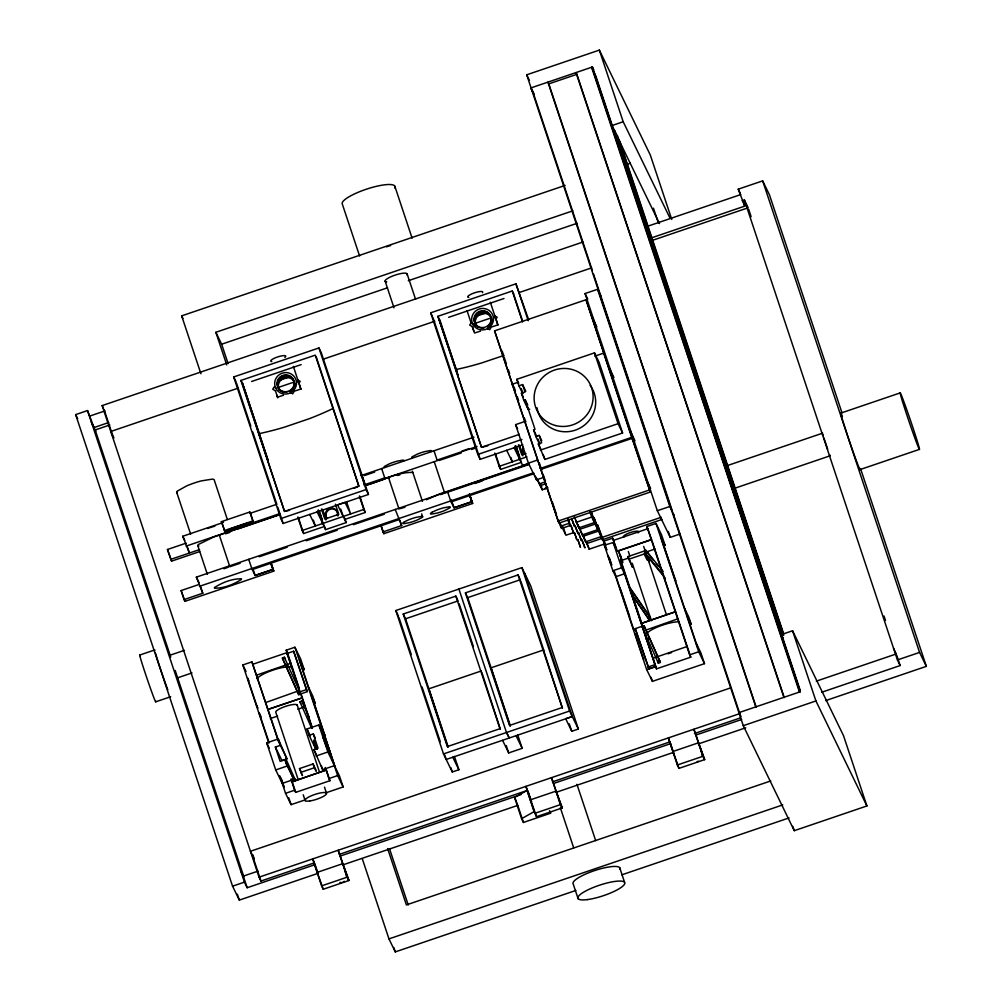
<?xml version="1.0" encoding="UTF-8"?>
<svg xmlns="http://www.w3.org/2000/svg" width="1002" height="1002" viewBox="0 0 1002 1002"><rect width="100%" height="100%" fill="white"/><g stroke="black" fill="none" stroke-linecap="round" stroke-linejoin="round"><path stroke-width="1.5" d="M207.351 574.334L197.782 545.564L198.221 544.587L213.413 537.122L279.608 514.502M470.953 322.97L478.63 327.291L470.953 322.97L469.713 325.099L472.456 326.715M290.643 392.822L298.045 380.121L300.174 381.324L299.009 383.265L300.938 389.189M300.863 389.026L294.275 391.206L292.697 393.861L290.567 392.659M487.623 328.681L495.026 315.981L497.155 317.183L496.003 319.124L497.931 325.049M497.856 324.898L491.268 327.065L489.677 329.721L487.548 328.518M644.01 551.588L645.701 550.236L663.186 571.566M649.672 616.355L650.473 618.009L648.682 619.223L647.881 617.57L649.672 616.355L628.855 586.095M521.604 818.672L514.552 797.479L527.052 790.465L534.104 811.658L521.604 818.672L523.432 822.454L550.749 813.161L549.522 810.643M426.414 499.773L438.538 494.362L444.412 492.258L444.825 493.147M300.713 693.847L286.985 653.504L293.636 651.237L307.363 691.58L298.734 694.724L282.401 658.114L284.38 657.237L285.182 658.89M297.932 693.071L299.911 692.194L284.38 657.237M311.71 728.354L299.911 701.788L301.89 700.912L305.785 709.541M295.415 780.195L293.436 781.084L292.634 779.431L294.613 778.554L295.415 780.195L285.921 758.977M644.048 625.799L642.082 626.676L658.402 663.286L660.381 662.397L644.048 625.799L660.381 662.397M644.85 627.452L642.883 628.329L655.646 666.706L648.995 668.973L635.268 628.63L641.931 626.363M659.579 660.756L657.6 661.633L658.402 663.286M503.993 355.422L481.236 363.087A107.452 33.003 -18.3 0 1 455.872 369.563M223.947 568.773L228.343 567.195M440.454 494.612L444.788 493.059M740.979 716.831L738.937 712.622L800.285 691.756L781.272 634.617L792.569 630.772L843.546 735.769L866.905 805.959L794.26 830.683L743.271 725.686L526.714 74.812L599.359 50.1L650.336 155.097L671.741 219.425M593.773 69.789L592.407 66.996L530.697 87.988L534.379 95.566M755.821 706.886L547.944 82.126L548.795 83.867L576.876 74.323L784.253 697.592M592.407 66.996L611.909 125.576L623.194 121.743L670.1 218.336M200.914 373.721L181.663 315.868L565.115 185.408M627.29 164.253L630.258 163.238M226.715 364.928L215.856 332.288L572.843 210.821M215.856 332.288L221.642 344.225L387.549 287.774M408.29 280.723L577.152 223.271M317.797 873.418L239.328 900.109L232.564 886.181L75.651 414.615L87.537 410.582L94 427.553L108.629 422.568M314.215 862.922L260.946 881.046L259.067 877.163L102.154 405.597L583.014 241.996M651.363 237.912L744.724 206.136L738.249 189.178L762.672 180.861L769.436 194.801L841.968 412.786M90.142 415.943L104.934 410.908M647.68 226.239L740.854 194.538M742.119 200.776L744.386 199.999L748.168 207.777L651.964 240.518M233.691 376.952L318.949 347.945L321.316 352.829L368.448 494.462L283.19 523.47L280.823 518.598L233.691 376.952L236.059 381.837M522.806 444.825L480.171 459.329L477.804 454.457L430.685 312.824L515.942 283.804L528.618 319.663M109.794 424.986L95.177 429.958L170.753 657.099M289.515 510.306A107.101 32.903 -18.3 0 1 284.505 511.408L240.931 380.434L315.267 355.146L358.841 486.108A107.101 32.903 -18.3 0 1 354.307 488.262M487.761 445.865A107.101 32.903 -18.3 0 1 481.499 447.268L437.924 316.294L512.247 291.006L513.55 293.686M251.627 381.474L301.176 364.615M238.013 388.187L110.771 431.486L113.915 437.974M323.834 358.992L434.793 321.241M519.136 292.546L591.631 267.872M448.62 317.333L503.993 298.496M278.794 380.535L288.814 377.128M475.775 316.407L485.807 312.987M278.731 387.286L294.488 381.925M474.284 323.633L491.468 317.784M679.982 534.041L670.238 537.36L657.325 510.744L585.055 293.548L597.58 289.29L600.975 296.291M472.393 326.577L474.522 332.99L480.484 331.123M512.21 384.254L512.686 385.231L494.587 330.86L586.045 299.736L650.323 492.032L558.878 523.144L512.21 384.254L518.109 382.25M516.782 379.32L594.499 352.867L599.021 362.173L622.58 432.989L544.863 459.43L538.287 443.936L541.656 442.784L539.189 435.382L535.819 436.521L533.578 429.808L535.005 429.319L525.186 399.823L523.758 400.299L521.416 393.235L525.035 391.995L522.568 384.593L518.948 385.833L516.782 379.32L518.723 383.303M594.812 356.148L603.655 353.142L604.131 354.119L586.045 299.736M523.758 400.299L528.279 409.605L529.707 409.129M221.442 521.654L249.849 511.997L250.45 513.224L253.418 522.142L225.012 531.812L221.442 521.654L225.012 531.812M187.512 547.38L189.391 553.029L182.765 536.258L223.471 522.405M249.911 513.412L276.552 504.344M360.92 475.637L473.959 437.185M364.34 475.587L374.698 472.055M543.698 477.378L536.508 479.833L528.405 463.149L515.592 424.635L525.662 421.203M199.686 551.576L171.593 561.133L167.459 549.497L186.109 543.147M224.41 530.572L252.817 520.915L253.418 522.142M461.834 451.113L469.199 448.608M279.646 513.65L238.2 527.753L238.664 528.693L280.109 514.59M364.014 484.943L384.743 477.891L385.194 478.843L365.955 485.381M437.085 460.081L477.052 446.479M186.046 546.14L238.401 528.33M364.953 485.456C380.672 481.812 396.266 471.879 412.686 472.456M439.026 460.519L461.221 452.967M471.591 449.447L476.025 447.932M225.55 533.815L229.972 532.312M519.387 434.367L481.499 447.255L439.014 318.436M280.823 518.598L366.081 489.59L368.448 494.462M477.804 454.457L521.904 439.452M170.741 559.366L199.586 549.584M525.987 453.518L521.804 454.933L518.435 444.8M297.769 517.207L302.203 530.509L363.764 509.454L365.229 512.485L344.663 519.474M540.341 450.123L618.071 423.683L622.58 432.989M494.763 453.067L499.184 466.368L526.914 456.824M302.203 530.509L303.669 533.527L324.235 526.526L317.146 511.922M499.184 466.368L500.649 469.387L521.228 462.398L514.126 447.781M318.148 510.193L325.55 529.62L346.178 522.593L344.701 518.172M528.405 463.149L537.034 460.206M528.43 463.475L522.53 465.479L515.141 446.053M528.304 463.813L444.437 492.358L434.354 462.047M198.333 584.705L181.124 590.566L184.117 599.584L202.78 593.234L196.367 577.127L528.993 463.951M446.291 492.646L528.693 464.602M240.142 563.249L229.846 566.756L219.288 535.018M259.267 556.749L287.223 547.23M306.361 540.729L337.261 530.208M353.443 524.697L384.342 514.189M474.685 483.54L482.087 481.023M540.228 468.473L631.686 437.36L650.323 492.032M540.704 469.45L632.162 438.337M199.423 586.345L533.578 472.756M252.266 569.574L398.796 519.712M451.138 501.902L534.028 473.695M184.117 599.584L184.982 601.35L273.734 571.153L272.895 569.412L255.134 575.449L251.778 568.535M380.86 525.474L383.002 531.912L401.652 525.562L399.936 520.414M383.002 531.912L383.854 533.678L472.618 503.48L469.562 494.474M536.07 477.315L539.276 483.903L545.025 481.949M539.327 482.989L540.228 485.682L545.977 483.728M540.228 485.682L542.22 489.79L547.981 487.836M840.816 413.112L900.197 392.909M139.804 655.032L154.771 649.935A24.712 0.714 71.2 0 0 154.847 650.711M557.901 521.153L649.359 490.028M169.601 655.358L184.406 650.323M726.375 465.917L822.617 433.165M558.339 519.6L560.556 526.238L569.675 523.132L568.347 519.149M576.15 522.343L591.694 517.045L594.386 522.593L578.843 527.879L574.359 516.944M560.556 526.238L561.608 528.43L570.739 525.324L570.213 524.234M579.569 529.382L595.113 524.096L597.806 529.632L582.262 534.93L578.217 525.336M573.157 532.776L565.93 535.231L559.88 522.756M657.325 510.744L669.85 506.486L673.933 514.89M582.951 536.333L598.482 531.047L601.175 536.596L585.631 541.882L582.049 533.64M177.204 677.953L192.008 672.918M733.978 488.513L830.232 455.76L829.906 455.096M601.075 537.736L661.22 517.27M586.496 543.648L602.039 538.362L604.732 543.898L589.189 549.184L585.143 539.602M602.089 539.853L662.184 519.399M454.445 756.447L458.878 769.749L452.278 771.991L443.498 753.93L395.79 610.531L521.892 567.62L530.659 585.694L578.354 729.03L571.754 731.272L565.679 718.735L572.267 716.493M686.044 612.635L660.731 536.558L665.128 545.589L661.52 534.767L656.009 523.407L646.916 526.501L651.651 539.652L617.382 551.313L612.66 538.162L603.918 541.13L606.786 549.747M268.862 743.146L242.847 664.952L251.928 661.859L279.52 743.609M299.235 689.414L286.196 650.21L294.926 647.242L300.7 659.116L304.257 669.824L299.611 660.268L308.791 687.798M613.7 540.316L647.956 528.655M253.055 664.188L287.311 652.527L290.943 663.362M455.86 596.102L499.973 728.692L447.355 746.603L403.23 614.013L455.86 596.102L457.601 599.684M465.416 592.858L518.034 574.948L520.351 579.72L467.734 597.618L465.416 592.858L509.53 725.448L562.16 707.537L518.034 574.948M155.711 701.813L170.678 696.728M403.23 614.013L405.547 618.785L458.177 600.874M617.307 551.138L651.563 539.489M290.881 663.236L256.725 675.097M860.067 469.575L919.448 449.372M631.335 563.913L632.437 567.232L627.803 556.649L644.574 550.937L649.096 561.571L647.129 556.198L647.981 558.252M621.716 560.368L628.955 557.901M646.315 551.989L654.995 549.046M628.592 559.316L645.363 553.605M612.66 538.162L616.105 548.532L613.199 542.545L604.356 545.188L612.861 570.752L621.603 567.783L624.509 573.77L656.498 668.835L690.754 657.174L652.139 541.118M612.861 570.752L615.767 576.739L624.509 573.77M298.446 690.879L265.843 702.502M299.761 691.881L306.412 689.614L307.363 691.58M302.328 697.755L268.073 709.403L302.404 697.88M270.365 718.547L277.592 716.079M297.844 709.191L305.084 706.723M307 728.98L318.861 724.947L325.487 738.587L334.493 765.628L322.644 769.661L313.902 749.646L318.06 748.231L313.3 733.94L309.117 735.355L307 728.98L310.307 735.806M275.362 747.041L280.122 761.345L285.182 759.616L293.837 779.456L282.251 783.401L275.713 769.937L266.72 742.895L278.268 738.962L286.96 758.89L281.9 760.518L275.362 747.041L280.397 745.338L286.935 758.802M481.361 670.939L428.856 688.812L447.844 747.079M543.522 649.972L491.08 667.808L510.068 726.062M641.405 623.482L674.183 612.184M677.941 618.798L643.873 630.834M646.378 639.602L649.271 638.612M316.031 756.022L327.867 751.988L334.493 765.628M275.713 769.937L287.298 765.991L293.837 779.456M302.141 775.072L299.498 768.584L313.037 763.975L316.206 770.513M300.825 772.367L314.365 767.757L316.131 771.402M687.184 646.465L652.991 658.251M292.171 781.71L326.427 770.05M648.043 667.006L654.694 664.739L655.646 666.706M615.767 576.739L646.628 669.486L653.905 667.006M646.916 526.501L689.626 654.857L698.72 651.763L704.481 663.65L652.402 681.373L646.628 669.486M279.658 775.611L285.545 793.308L294.638 790.215L295.69 792.369L329.946 780.708L326.339 769.887L292.258 781.911M325.187 767.432L328.894 778.567L337.636 775.586L343.147 786.946L325.788 792.858M285.545 793.308L291.068 804.669L305.535 799.746M443.498 753.93L569.599 711.019L578.354 729.03M502.603 740.403L508.69 752.928L522.192 748.331L517.758 735.017M731.31 687.66L250.45 851.274L254.22 859.052L252.742 854.606M240.58 870.525L243.298 876.124L258.103 871.089M816.329 681.147L896.289 653.943L893.571 648.344M232.564 886.181L244.438 882.136L247.156 887.734L315.279 864.563M259.067 877.163L739.927 713.549M744.386 199.999L897.429 659.955L919.573 652.415L926.349 666.355L825.661 700.611M339.365 854.368L527.277 790.428M552.428 781.873L669.311 742.106M694.461 733.539L740.328 717.933M340.442 855.996L521.09 794.523M553.668 783.439L670.639 743.647M695.814 735.08L741.718 719.461M821.678 692.257L900.147 665.553L896.765 655.396M743.271 725.686L815.916 700.962L866.905 805.959M342.972 864.851L517.683 805.408M556.185 792.306L673.156 752.502M698.331 743.935L745.701 727.815M318.498 875.873L323.245 889.25L349.059 880.47L342.671 863.711L317.133 872.404L318.223 874.646M531.786 803.291L536.546 816.68L562.347 807.9L555.96 791.142L530.421 799.834L531.511 802.076M314.277 862.296L312.649 858.927L321.617 885.881L347.143 877.188L348.784 880.558L338.188 850.235L347.143 877.188M531.336 801.951L525.937 786.357L534.905 813.311L560.444 804.619L562.072 807.988L551.476 777.665L560.444 804.619M669.762 741.505L674.246 754.969L672.868 751.513L698.407 742.82L704.794 759.579L678.993 768.359L668.384 738.036L677.352 764.989L702.89 756.297L704.531 759.666L693.923 729.343L702.89 756.297M770.776 780.934L406.386 904.919L387.624 848.544M362.311 858.789L388.964 938.887L782.775 804.894M388.964 938.887L395.289 951.9L575.899 890.44M621.804 874.834L789.088 817.908M471.942 501.689L454.019 507.789L450.649 500.862M400.512 508.615L404.983 507.175M545.94 488.087L547.217 487.774M547.443 488.237L544.863 488.55M397.393 475.487L399.836 474.91M546.09 487.736L547.342 487.46M197.782 545.564L198.91 546.015M276.502 388.5L273.972 387.098L272.732 389.239L275.475 390.855M279.032 389.891L282.902 392.12M573.883 524.61L573.294 523.119M580.684 538.613L580.095 537.11M653.304 560.181L645.701 550.236M656.21 563.738L658.151 566.105M644.987 552.766L663.437 575.286M645.789 554.419L665.215 578.116M316.169 746.515L314.365 741.518L315.079 743.296C311.271 732.925 317.246 751.3 316.657 747.98M315.53 745.526L316.219 747.141M628.793 586.483L650.473 618.009M630.534 592.345L647.881 617.57M632.199 595.263L648.682 619.223M540.967 485.369L541.731 486.847M738.249 189.178L740.202 193.198M897.429 659.955L900.147 665.553M611.909 125.576L659.491 223.584M576.876 74.323L576.025 72.57L783.902 697.329M526.714 74.812L529.432 80.41M531.06 87.863L533.778 93.474M781.272 634.617L783.313 638.813M585.055 293.548L587.773 299.16M592.094 317.008L596.841 326.79M608.515 366.356L613.938 377.529M629.582 429.67L635.005 440.83M645.852 478.58L650.599 488.35M662.034 540.454L675.749 580.797L674.797 578.83M684.754 608.74L688.812 617.107L691.23 624.346L687.159 615.967L697.58 647.267M696.277 643.372L700.924 652.941L704.481 663.65M675.611 611.696L641.355 623.344M644.186 554.006L647.054 559.918M689.626 654.857L690.754 657.174M627.803 556.649L630.746 562.698M591.305 512.009L597.806 529.632M604.532 542.395L605.759 544.925M604.356 545.188L606.686 549.985M522.568 384.593L525.799 391.243M619.862 587.974L620.814 589.94M494.587 330.86L558.39 521.679M518.948 385.833L522.819 393.811M525.186 399.823L527.778 405.134M521.416 393.235L523.345 397.218M635.268 628.63L648.995 668.973M539.189 435.382L541.769 440.692M533.578 429.808L536.809 436.459M535.819 436.521L539.69 444.5M538.287 443.936L540.867 449.259M472.643 323.859A10.972 10.684 -25.9 0 0 490.88 325.963A10.972 10.684 -25.9 0 0 485.456 308.766A10.972 10.684 -25.9 0 0 471.792 321.191L472.706 324.034M515.592 424.635L517.608 428.806M677.352 764.989L678.993 768.359M506.699 450.311L512.323 461.897L510.857 457.476M437.924 316.294L457.989 374.748M430.685 312.824L432.451 316.469M434.455 451.727L433.991 450.775L437.273 460.657L384.931 478.468L381.649 468.585L382.1 469.537M448.044 492.596L447.593 491.656L450.687 500.95M516.105 735.806L522.192 748.331M388.876 478.242L388.5 477.453L399.059 509.179M506.624 732.449L509.317 737.986M509.166 738.036L506.473 732.5L458.916 589.051M401.652 525.562L395.239 509.467M534.905 813.311L536.546 816.68M364.327 483.402L364.928 484.63L361.359 474.472L363.901 482.125M514.552 797.479L516.393 801.262M395.79 610.531L398.47 616.067M346.178 522.593L337.574 504.87L345.001 502.34L350.625 513.926L346.692 502.127M283.491 395.264L277.541 397.13L275.4 390.705M275.65 387.999A10.972 10.684 -25.9 0 0 293.899 390.104A10.972 10.684 -25.9 0 0 288.476 372.894A10.972 10.684 -25.9 0 0 274.811 385.332L275.713 388.162M452.791 757.211L458.878 769.749M309.718 514.452L315.342 526.037L313.375 520.138M240.931 380.434L242.885 384.442M181.663 315.868L182.928 318.473M308.741 687.673L312.799 696.052L315.204 703.279L311.146 694.912L335.257 767.282M286.196 650.21L287.311 652.527M286.985 653.504L287.937 655.458M323.909 733.289L324.861 735.243L312.098 696.866M282.401 658.114L298.734 694.724M335.156 767.081L339.54 776.124L343.147 786.946M299.911 701.788L300.713 703.442M313.3 733.94L315.292 738.023M309.117 735.355L315.743 748.995M328.894 778.567L329.946 780.708M313.902 749.646L315.893 753.729M299.498 768.584L301.251 771.941M300.938 772.329L302.541 775.648M182.765 536.258L184.769 540.391M242.847 664.952L246.041 671.553M248.859 680.721L247.532 677.991L256.75 705.596M196.367 577.127L199.035 582.65M256.65 705.395L258.002 708.189M261.096 716.818L259.055 712.635L268.962 742.294M266.72 742.895L269.325 748.281M102.154 405.597L103.419 408.19M283.078 784.804L284.33 787.384M167.459 549.497L171.593 561.133M181.124 590.566L184.982 601.35M321.617 885.881L323.245 889.25M91.395 422.18L95.741 431.11M75.651 414.615L77.68 418.798M584.642 539.464L582.763 534.392M581.26 532.5L580.358 530.221M577.19 531.386L576.714 530.158M574.346 532.463L575.574 535.782M570.965 525.511L571.553 527.002M456.298 370.515L457.15 372.431L439.803 319.851M259.731 435.607L258.879 433.703A107.452 33.003 -18.3 0 0 284.255 427.228L309.505 418.623A107.452 33.003 -18.3 0 0 333.215 408.403M301.89 700.912L309.342 717.683M609.805 559.241L609.354 558.214L609.704 559.492M576.939 523.169L577.903 525.499L577.628 524.409M567.871 519.249L570.088 525.937L567.896 519.825M611.608 565.078L610.982 563.349M315.956 746.528L314.991 743.747L316.582 748.757M583.339 543.56L584.955 547.919L583.001 542.596M579.782 536.245L581.41 540.617L580.809 538.5M572.994 522.255L574.609 526.614L574.008 524.497M317.008 748.782L316.394 747.104L317.02 749.383M313.037 763.975L314.365 767.757M827.69 449.159L823.882 437.861M586.308 541.694L588.174 546.441M579.381 527.428L579.895 528.893M575.962 520.389L576.463 521.854M579.457 535.293L579.97 536.972M576.075 528.342L578.029 533.665L577.428 531.536M576.601 530.02L575.574 527.052M573.169 522.969L571.679 518.56M571.866 527.866L572.53 529.808M610.418 560.97L610.769 561.997M315.405 744.21L316.081 746.214M582.5 541.305L583.014 542.821M578.956 534.003L579.469 535.506M572.155 520L572.668 521.516M469.587 495.314L472.618 503.48L469.362 493.936M271.066 563.274L273.734 571.153L271.166 563.412M272.895 569.412L270.703 562.986L273.058 569.361L255.134 575.449L252.93 568.848M610.631 562.335L609.967 560.331M609.704 560.105L607.976 555.384L610.619 563.149L610.018 561.057M326.464 745.125L324.736 740.428L328.493 750.435L326.765 745.738M324.548 741.167L322.819 736.47L326.351 746.039L324.635 741.355M316.369 747.442L316.707 748.444M315.267 744.536L315.605 745.538M860.718 469.136L926.349 666.355M762.672 180.861L919.573 652.415M748.657 209.268L751.124 216.695M884.002 616.042L885.492 620.501M743.271 201.79L744.724 206.136M653.454 208.191L658.389 223.02M599.359 50.1L623.194 121.743M792.569 630.772L815.916 700.962M619.712 141.094L783.652 633.778M617.295 135.17L783.689 635.281M614.99 130.911L782.875 635.468M614.038 129.421L782.424 635.456M800.235 690.365L595.814 76.002L591.581 67.272L799.458 692.031M593.021 70.253L799.922 692.044M548.795 83.867L756.172 707.149M792.807 826.324L794.26 830.683M532.688 91.245L592.445 270.803M593.422 273.771L671.941 509.73M673.419 514.176L740.578 716.004M597.58 289.29L669.85 506.486M668.271 531.448L670.238 537.36M603.655 353.142L631.686 437.36M656.009 523.407L698.72 651.763M594.499 352.867L618.071 423.683M643.672 546.416L645.639 552.302M647.004 556.235L666.217 614.151M628.342 551.526L629.807 555.947M632.262 563.299L651.363 620.739M621.49 562.448L642.658 625.987M620.326 560.131L642.207 626.037M643.81 630.709L656.498 668.835M613.199 542.545L621.603 567.783M651.062 677.352L652.402 681.373M621.303 591.405L629.657 616.506M614.364 571.428L633.965 630.346M635.08 633.69L643.772 659.779M604.732 543.898L597.555 524.885L602.039 538.362M601.175 536.596L593.998 517.571L598.482 531.047M515.942 283.804L528.217 320.69M591.08 511.972L595.113 524.096M590.792 511.809L594.386 522.593M589.89 511.659L591.694 517.045M512.247 291.006L522.53 321.905M588.287 546.491L589.214 549.246M584.742 539.189L585.669 541.944M581.36 532.237L582.287 534.98M577.941 525.186L578.868 527.941M521.303 388.626L522.606 392.533M526.877 405.372L528.279 409.605M538.099 439.114L539.439 443.147M543.209 454.482L544.863 459.43M563.174 526.927L565.466 533.853M559.842 523.119L561.608 528.43M502.19 351.013L503.518 355.009M504.094 357.025L506.398 363.964M508.252 369.513L509.63 373.671M514.039 386.922L515.416 391.043M517.232 396.529L518.61 400.65M524.284 417.709L525.737 422.08M539.301 462.861L541.731 470.138M543.071 474.184L545.451 481.311M552.327 501.989L556.473 514.452M540.291 484.016L542.22 489.79M537.811 479.52L539.276 483.903M535.218 475.963L536.508 479.833M519.487 445.151L522.894 455.81M516.155 446.303L519.587 456.624M515.817 446.14L519.75 457.964M515.329 446.065L519.75 459.367M495.74 454.62L500.649 469.387M524.572 573.157L572.292 716.555L446.191 759.466L444.713 755.032M521.892 567.62L569.599 711.019M394.813 186.159L412.098 238.125M619.712 867.682L624.572 882.299M569.299 723.882L571.754 731.272M520.84 581.185L544.374 651.901M433.052 317.697L480.171 459.329M407.15 273.997L415.542 299.21M576.952 784.316L595.702 840.678M469.612 495.276L471.767 501.739L454.006 507.776L451.376 499.86M385.119 281.099L393.999 307.802M560.343 807.725L573.67 847.78M578.091 898.669L573.219 884.052A24.712 5.599 -18.4 0 1 595.99 870.137A24.712 5.599 -18.4 0 1 619.837 869.185M359.593 255.986L342.296 204.032A27.743 6.288 -18.4 0 1 369.237 188.276A27.743 6.288 -18.4 0 1 394.625 187.95M467.734 597.618L510.381 725.799M528.016 791.079L531.611 801.863M459.154 603.818L473.37 646.541M506.223 745.538L508.69 752.928M412.386 471.153L422.431 501.363M421.654 513.901L422.631 516.869M516.857 802.677L523.432 822.454M381.286 525.95L383.854 533.678M318.949 347.945L366.081 489.59M405.547 618.785L448.195 746.953M450.8 767.57L452.278 771.991M359.831 496.24L365.229 512.485M359.342 496.165L363.764 509.454M398.971 617.545L411.283 654.544M422.08 687.021L440.291 741.731M340.743 509.066L343.198 516.456M335.394 504.194L338.776 514.327L324.823 519.074L321.454 508.941M322.506 509.292L325.875 519.424M322.544 509.818L325.913 519.95M319.663 511.909L322.118 519.287M324.573 526.664L325.55 529.62M319.813 513.237L322.268 520.627M318.348 510.206L322.769 523.507M298.258 517.27L303.669 533.527M243.373 385.92L267.86 459.492M236.56 383.303L250.788 426.1M252.755 432L276.815 504.294M277.792 507.237L283.19 523.47M221.642 344.225L228.068 363.513M389.477 848.606L408.227 904.981M249.849 511.997L252.817 520.915M294.926 647.242L337.636 775.586M393.799 947.454L395.289 951.9M318.861 724.947L327.867 751.988M293.636 651.237L306.412 689.614M291.357 664.677L299.097 687.886M300.85 693.334L312.236 727.414M300.349 692.745L312.161 728.254M313.626 742.62L315.78 749.095M321.379 765.829L322.644 769.661M248.709 559.316L251.803 568.622M297.143 704.907L319.613 772.442M324.498 787.121L326.452 792.995M227.341 519.437L214.328 480.309A12.237 2.768 -18.4 0 0 212.211 479.144L201.164 480.922A25.175 5.699 -18.4 0 0 186.798 485.832L177.529 490.98A12.237 2.768 -18.4 0 0 177.116 493.022M297.857 778.642L275.876 712.585A11.373 2.58 -18.4 0 1 285.921 706.235A11.373 2.58 -18.4 0 1 297.293 705.571M303.23 794.799L305.184 800.673M278.268 738.962L280.397 745.338M285.182 759.616L287.298 765.991M284.831 759.654L286.384 764.238M291.181 778.767L295.69 792.369M251.928 661.859L278.393 741.38M291.194 779.857L294.638 790.215M314.728 863.649L318.323 874.433M314.465 863.737L318.047 874.521M288.814 797.905L291.068 804.669M281.575 779.381L284.029 786.77M280.623 777.427L283.165 785.004M176.678 492.207L190.668 534.216M200.625 586.796L202.78 593.234M104.045 409.492L112.662 435.382M252.341 855.157L260.946 881.046M175.2 670.463L243.862 876.825M243.298 876.124L247.156 887.734M87.537 410.582L244.438 882.136M237.349 894.185L239.328 900.109M513.124 292.496L522.393 320.602M574.973 517.445L575.449 518.886M582.663 541.619L582.024 539.865L582.35 540.667M578.48 532.563L579.118 534.304M575.098 525.599L575.749 527.353M575.912 536.771L576.889 539.94L574.359 532.676M490.354 302.266L497.756 324.686M467.02 310.557L470.84 322.156M472.28 326.502L473.708 330.848M316.144 356.637L358.841 486.108L284.518 511.396L242.021 382.576M293.373 366.406L300.763 388.826M276.727 394.988L277.679 397.882M242.334 382.526L259.681 435.106M260.157 436.571L267.897 460.031M543.998 651.425L562.498 708.214M481.837 672.405L500.361 729.218M578.542 532.525L578.805 533.365M571.741 518.522L572.004 519.362M572.843 530.759L573.507 532.989L570.927 525.486M620.689 556.686L620.075 554.557L622.768 562.473L618.798 551.701L621.453 559.467L620.852 557.375M611.433 563.988L611.708 564.84M316.294 747.329L315.918 746.064L316.106 746.69M822.767 434.129L823.218 435.695M646.666 633.84A18.787 4.258 -18.4 0 1 660.143 625.962A18.787 4.258 -18.4 0 1 678.792 621.829M668.134 653.805A18.787 4.258 -18.4 0 1 671.565 652.553M623.845 537.16A8.091 1.829 -18.4 0 1 631.523 532.187A8.091 1.829 -18.4 0 1 638.049 532.901M257.088 678.842A18.787 4.258 -18.4 0 1 275.212 669.374A18.787 4.258 -18.4 0 1 292.534 667.946M559.692 802.464A6.087 5.924 -25.9 0 1 559.68 804.017M558.527 799.621A6.087 5.924 -25.9 0 1 559.304 800.961M559.655 801.675A6.087 5.924 -25.9 0 1 560.043 803.178M700.987 751.3A6.087 5.924 -25.9 0 1 702.126 755.696M698.732 761.169A6.087 5.924 -25.9 0 1 697.192 761.595M345.239 872.191A6.087 5.924 -25.9 0 1 346.391 876.587M346.366 874.258A6.087 5.924 -25.9 0 1 346.755 875.748M344.362 881.284A6.087 5.924 -25.9 0 1 342.985 882.073M341.444 882.486A6.087 5.924 -25.9 0 1 339.866 882.499M476.025 325.487A8.642 8.417 -25.9 0 1 480.259 314.19A8.642 8.417 -25.9 0 1 491.656 318.122M476.464 325.825A8.592 8.367 -25.9 0 1 478.956 313.375A8.592 8.367 -25.9 0 1 491.13 317.171M477.616 326.477A8.592 8.367 -25.9 0 1 475.599 315.342A8.592 8.367 -25.9 0 1 486.759 312.161A8.592 8.367 -25.9 0 1 490.717 322.744M489.602 324.673A8.592 8.367 -25.9 0 1 488.024 326.251M483.941 328.005A8.592 8.367 -25.9 0 1 479.557 327.529M523.169 452.729A6.112 5.949 -25.9 0 1 523.545 448.157M524.434 454.357A6.112 5.949 -25.9 0 1 523.094 447.23M468.786 297.494A7.928 1.791 -18.4 0 1 474.071 292.985A7.928 1.791 -18.4 0 1 482.551 292.634M279.044 389.628A8.642 8.417 -25.9 0 1 293.473 380.422M279.47 389.966A8.592 8.367 -25.9 0 1 281.975 377.516A8.592 8.367 -25.9 0 1 294.15 381.311M294.312 382.551A8.592 8.367 -25.9 0 1 294.312 384.755M292.622 388.814A8.592 8.367 -25.9 0 1 289.115 391.531M286.96 392.145A8.592 8.367 -25.9 0 1 277.491 385.833A8.592 8.367 -25.9 0 1 283.253 375.875A8.592 8.367 -25.9 0 1 293.724 380.447M326.877 518.259A6.112 5.949 -25.9 0 1 330.86 509.041A6.112 5.949 -25.9 0 1 337.912 516.017M327.454 518.497A6.112 5.949 -25.9 0 1 329.645 508.327A6.112 5.949 -25.9 0 1 337.461 515.091M271.792 361.622A7.928 1.791 -18.4 0 1 278.068 356.8A7.928 1.791 -18.4 0 1 284.856 357.451M431.073 451.639A4.897 1.115 -18.4 0 0 430.559 450.537L424.835 451.576A15.356 3.482 -18.4 0 0 417.245 454.156L412.235 456.762A4.897 1.115 -18.4 0 0 411.91 457.726M385.094 467.446A4.897 1.115 -18.4 0 1 384.593 466.331L389.59 463.726A15.356 3.482 -18.4 0 1 397.18 461.158L402.904 460.106A4.897 1.115 -18.4 0 1 403.418 461.221M207.577 528.48A25.175 5.699 -18.4 0 1 214.904 526.163M859.891 468.397A29.835 0.864 71.2 0 1 848.556 438.5A29.835 0.864 71.2 0 1 842.419 416.469M155.636 701.037A24.712 0.714 71.2 0 1 146.968 678.354A24.712 0.714 71.2 0 1 140.28 655.847M167.797 689.827A24.712 0.714 71.2 0 1 155.448 653.041M386.772 281.938A11.586 2.618 -18.4 0 1 394.325 275.387A11.586 2.618 -18.4 0 1 406.862 274.798M386.421 246.83A27.743 6.288 -18.4 0 1 390.58 245.553M590.128 385.319A29.647 28.858 -25.9 0 1 577.352 429.37A29.647 28.858 -25.9 0 1 537.034 407.776M214.578 587.51L214.466 588.149C223.772 588.387 233.591 584.479 241.394 579.444L241.507 578.818C232.201 578.567 222.381 582.475 214.578 587.51M404.445 521.817L403.305 522.581A4.897 1.115 -18.4 0 0 403.806 523.683L409.542 522.643A15.356 3.482 -18.4 0 0 417.133 520.063L422.13 517.458A4.897 1.115 -18.4 0 0 421.629 516.356L415.893 517.395A15.356 3.482 -18.4 0 0 408.302 519.975L404.445 521.817M432.1 512.235L430.96 512.999A4.897 1.115 -18.4 0 0 431.461 514.114L437.198 513.062A15.356 3.482 -18.4 0 0 444.788 510.494L449.785 507.889A4.897 1.115 -18.4 0 0 449.284 506.774L443.548 507.826A15.356 3.482 -18.4 0 0 435.958 510.394L432.1 512.235M248.296 522.819L229.233 529.294L229.533 529.908L248.596 523.432L248.296 522.819M577.891 539.765L580.434 547.242L577.891 539.765M327.065 745.187L329.645 752.803L327.065 745.187M328.38 747.943L330.948 755.571L328.38 747.943M309.706 800.986A11.373 2.58 -18.4 0 0 326.602 793.647A11.373 2.58 -18.4 0 0 311.134 795.864A11.373 2.58 -18.4 0 0 309.706 800.986M481.762 327.604A8.642 8.417 -25.9 0 0 490.379 315.492A8.642 8.417 -25.9 0 0 475.562 314.428A8.642 8.417 -25.9 0 0 481.762 327.604M284.781 391.744A8.642 8.417 -25.9 0 0 293.398 379.633A8.642 8.417 -25.9 0 0 278.569 378.568A8.642 8.417 -25.9 0 0 284.781 391.744M587.397 899.596A24.712 5.599 -18.4 0 0 624.697 883.802A24.712 5.599 -18.4 0 0 591.894 888.06A24.712 5.599 -18.4 0 0 587.397 899.596M902.577 401.777A29.835 0.864 71.2 0 0 918.959 448.62A29.835 0.864 71.2 0 0 907.937 413.012A29.835 0.864 71.2 0 0 902.577 401.777M555.847 425.599A29.647 28.858 -25.9 0 0 592.144 389.49A29.647 28.858 -25.9 0 0 542.859 377.278A29.647 28.858 -25.9 0 0 555.847 425.599"/></g></svg>
